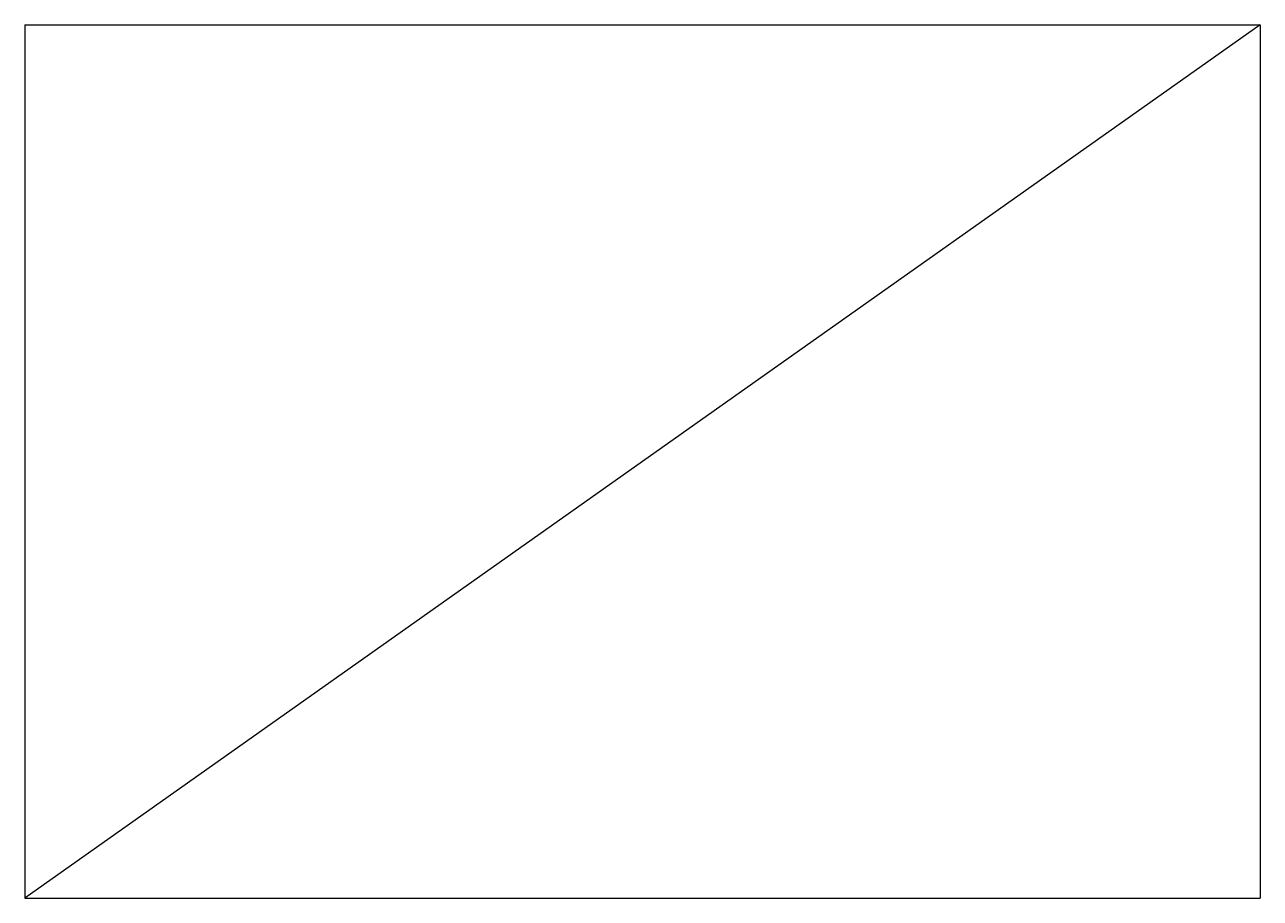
# Model space of a CAD drawing. Header units: metres. Extents: x -22097.1 to -22081.6, y -12466.8 to -12455.9.
import ezdxf

# ---------------------------------------------------------------- set-up
doc = ezdxf.new("R2010")
doc.units = ezdxf.units.M
doc.layers.add('1', color=7, linetype='Continuous')

msp = doc.modelspace()

# ---------------------------------------------------------------- linework, layer by layer
for p, q in [((-22097.12, -12455.88), (-22081.64, -12455.88)), ((-22097.12, -12455.88), (-22097.12, -12466.83)), ((-22081.64, -12455.88), (-22081.64, -12466.83)), ((-22097.12, -12466.83), (-22081.64, -12466.83))]:
    msp.add_line(p, q)
at = {"layer": '1'}
msp.add_line((-22081.64, -12455.88), (-22097.12, -12466.83), dxfattribs=at)

doc.saveas('drawing.dxf')
